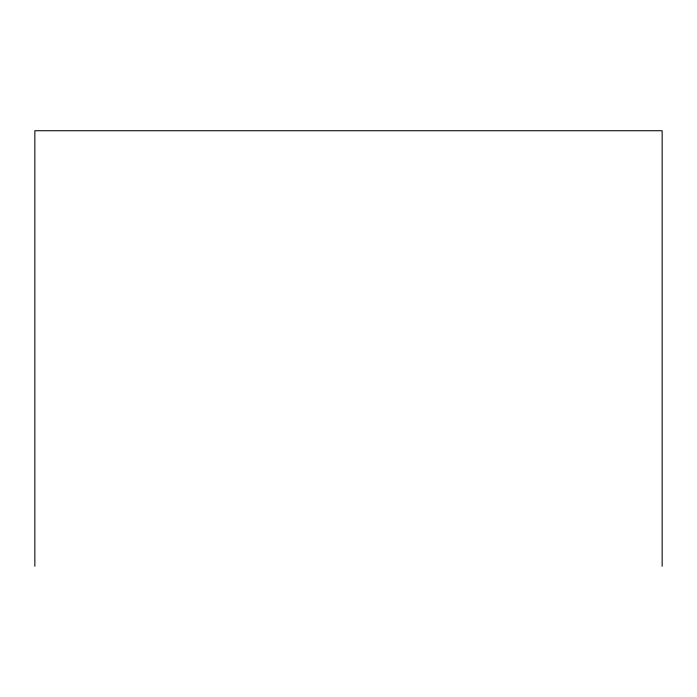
<?xml version="1.0" encoding="UTF-8"?>
<svg xmlns="http://www.w3.org/2000/svg" width="697" height="697" viewBox="0 0 697 697"><rect width="100%" height="100%" fill="white"/><g stroke="black" fill="none" stroke-linecap="round" stroke-linejoin="round"><path stroke-width="1.05" d="M662.15 566.269L662.15 130.731L34.85 130.731L34.85 566.269"/></g></svg>
